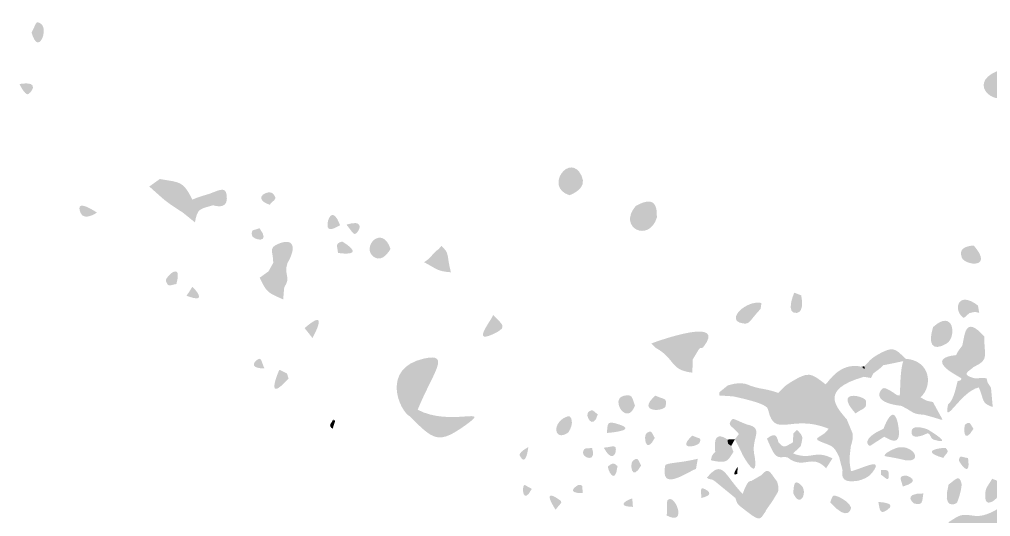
# Model space of a CAD drawing. Header units: millimetres. Extents: x 1296 to 1509, y 27 to 134.
# Drawn here: x 1451.22 to 1486.34, y 91.82 to 109.8 of the extents above; entities that cross this region are included whole.
import ezdxf

# ---------------------------------------------------------------- set-up
doc = ezdxf.new("R2010")
doc.units = ezdxf.units.MM

msp = doc.modelspace()

# ---------------------------------------------------------------- hatches: boundary and pattern name
at = {"true_color": 0x080808, "transparency": 33554687}
h = msp.add_hatch(color=18, dxfattribs=at)
edge = h.paths.add_edge_path(flags=0)
edge.add_spline(control_points=[(1451.659, 109.328), (1451.83, 109.606), (1451.781, 109.798), (1452.007, 109.632), (1452.275, 109.434), (1451.9, 108.448), (1451.659, 109.328)], knot_values=[0, 0, 0, 0, 1, 1, 1, 2, 2, 2, 2], degree=3, periodic=1)
h = msp.add_hatch(color=18, dxfattribs=at)
edge = h.paths.add_edge_path(flags=0)
edge.add_spline(control_points=[(1486.573, 107.927), (1486.637, 107.903), (1487.274, 107.664), (1487.019, 107.181), (1486.666, 106.509), (1485.404, 107.449), (1486.573, 107.927)], knot_values=[0, 0, 0, 0, 1, 1, 1, 2, 2, 2, 2], degree=3, periodic=1)
h = msp.add_hatch(color=18, dxfattribs=at)
edge = h.paths.add_edge_path(flags=0)
edge.add_spline(control_points=[(1451.22, 107.464), (1452.059, 107.6), (1451.581, 107.085), (1451.524, 107.091), (1451.486, 107.095), (1451.402, 107.104), (1451.22, 107.464)], knot_values=[0, 0, 0, 0, 1, 1, 1, 2, 2, 2, 2], degree=3, periodic=1)
h = msp.add_hatch(color=18, dxfattribs=at)
edge = h.paths.add_edge_path(flags=0)
edge.add_spline(control_points=[(1471.108, 103.442), (1470.175, 103.732), (1471.133, 105.029), (1471.551, 104.139), (1471.767, 103.68), (1471.17, 103.465), (1471.108, 103.442)], knot_values=[0, 0, 0, 0, 1, 1, 1, 2, 2, 2, 2], degree=3, periodic=1)
h = msp.add_hatch(color=18, dxfattribs=at)
edge = h.paths.add_edge_path(flags=0)
edge.add_spline(control_points=[(1456.296, 104.028), (1457.047, 103.897), (1457.133, 103.961), (1457.474, 103.284), (1457.474, 103.284), (1457.121, 102.82), (1457.121, 102.82), (1456.456, 103.245), (1456.49, 103.249), (1455.917, 103.756), (1455.917, 103.756), (1456.296, 104.028), (1456.296, 104.028)], knot_values=[0, 0, 0, 0, 1, 1, 1, 2, 2, 2, 3, 3, 3, 4, 4, 4, 4], degree=3, periodic=1)
h = msp.add_hatch(color=18, dxfattribs=at)
edge = h.paths.add_edge_path(flags=0)
edge.add_spline(control_points=[(1458.106, 103.497), (1458.524, 103.665), (1458.717, 103.769), (1458.721, 103.327), (1458.724, 102.914), (1458.27, 103.066), (1458.229, 103.08), (1458.11, 103.273), (1458.131, 103.26), (1458.106, 103.497)], knot_values=[0, 0, 0, 0, 1, 1, 1, 2, 2, 2, 3, 3, 3, 3], degree=3, periodic=1)
h = msp.add_hatch(color=18, dxfattribs=at)
edge = h.paths.add_edge_path(flags=0)
edge.add_spline(control_points=[(1460.268, 103.097), (1459.584, 103.336), (1460.245, 103.681), (1460.401, 103.486), (1460.565, 103.28), (1460.421, 103.29), (1460.268, 103.097)], knot_values=[0, 0, 0, 0, 1, 1, 1, 2, 2, 2, 2], degree=3, periodic=1)
h = msp.add_hatch(color=18, dxfattribs=at)
edge = h.paths.add_edge_path(flags=0)
edge.add_spline(control_points=[(1454.023, 102.813), (1453.983, 102.787), (1453.556, 102.51), (1453.435, 102.796), (1453.193, 103.374), (1453.984, 102.839), (1454.023, 102.813)], knot_values=[0, 0, 0, 0, 1, 1, 1, 2, 2, 2, 2], degree=3, periodic=1)
h = msp.add_hatch(color=18, dxfattribs=at)
edge = h.paths.add_edge_path(flags=0)
edge.add_spline(control_points=[(1458.106, 103.497), (1458.131, 103.26), (1458.11, 103.273), (1458.229, 103.08), (1457.743, 102.936), (1457.655, 102.976), (1457.568, 102.459), (1457.568, 102.459), (1457.121, 102.82), (1457.121, 102.82), (1457.121, 102.82), (1457.474, 103.284), (1457.474, 103.284), (1457.526, 103.296), (1457.505, 103.323), (1458.106, 103.497)], knot_values=[0, 0, 0, 0, 1, 1, 1, 2, 2, 2, 3, 3, 3, 4, 4, 4, 5, 5, 5, 5], degree=3, periodic=1)
h = msp.add_hatch(color=18, dxfattribs=at)
edge = h.paths.add_edge_path(flags=0)
edge.add_spline(control_points=[(1473.505, 103.05), (1474.348, 103.539), (1474.258, 102.792), (1474.271, 102.636), (1474.208, 102.665), (1473.891, 102.81), (1473.505, 103.05)], knot_values=[0, 0, 0, 0, 1, 1, 1, 2, 2, 2, 2], degree=3, periodic=1)
h = msp.add_hatch(color=18, dxfattribs=at)
edge = h.paths.add_edge_path(flags=0)
edge.add_spline(control_points=[(1462.816, 102.358), (1462.502, 102.177), (1462.303, 102.118), (1462.375, 102.499), (1462.382, 102.535), (1462.541, 103.08), (1462.816, 102.358)], knot_values=[0, 0, 0, 0, 1, 1, 1, 2, 2, 2, 2], degree=3, periodic=1)
h = msp.add_hatch(color=18, dxfattribs=at)
edge = h.paths.add_edge_path(flags=0)
edge.add_spline(control_points=[(1473.505, 103.05), (1473.891, 102.81), (1474.208, 102.665), (1474.271, 102.636), (1473.988, 101.704), (1472.839, 102.273), (1473.505, 103.05)], knot_values=[0, 0, 0, 0, 1, 1, 1, 2, 2, 2, 2], degree=3, periodic=1)
h = msp.add_hatch(color=18, dxfattribs=at)
edge = h.paths.add_edge_path(flags=0)
edge.add_spline(control_points=[(1463.045, 102.378), (1463.664, 102.569), (1463.51, 102.224), (1463.492, 102.19), (1463.327, 101.882), (1463.273, 102.11), (1463.045, 102.378)], knot_values=[0, 0, 0, 0, 1, 1, 1, 2, 2, 2, 2], degree=3, periodic=1)
h = msp.add_hatch(color=18, dxfattribs=at)
edge = h.paths.add_edge_path(flags=0)
edge.add_spline(control_points=[(1459.901, 102.25), (1460.351, 101.654), (1459.642, 101.828), (1459.625, 101.998), (1459.602, 102.235), (1459.692, 102.156), (1459.901, 102.25)], knot_values=[0, 0, 0, 0, 1, 1, 1, 2, 2, 2, 2], degree=3, periodic=1)
h = msp.add_hatch(color=18, dxfattribs=at)
edge = h.paths.add_edge_path(flags=0)
edge.add_spline(control_points=[(1464.639, 101.501), (1464.612, 101.455), (1464.356, 101.001), (1464.053, 101.199), (1463.537, 101.535), (1464.33, 102.422), (1464.639, 101.501)], knot_values=[0, 0, 0, 0, 1, 1, 1, 2, 2, 2, 2], degree=3, periodic=1)
h = msp.add_hatch(color=18, dxfattribs=at)
edge = h.paths.add_edge_path(flags=0)
edge.add_spline(control_points=[(1460.398, 100.995), (1460.398, 101.417), (1460.216, 101.525), (1460.569, 101.678), (1461.146, 101.928), (1461.243, 101.548), (1460.913, 100.99), (1460.913, 100.99), (1460.398, 100.995), (1460.398, 100.995)], knot_values=[0, 0, 0, 0, 1, 1, 1, 2, 2, 2, 3, 3, 3, 3], degree=3, periodic=1)
h = msp.add_hatch(color=18, dxfattribs=at)
edge = h.paths.add_edge_path(flags=0)
edge.add_spline(control_points=[(1462.741, 101.353), (1462.714, 101.616), (1462.621, 101.691), (1462.89, 101.768), (1462.891, 101.768), (1463.837, 101.216), (1462.741, 101.353)], knot_values=[0, 0, 0, 0, 1, 1, 1, 2, 2, 2, 2], degree=3, periodic=1)
h = msp.add_hatch(color=18, dxfattribs=at)
edge = h.paths.add_edge_path(flags=0)
edge.add_spline(control_points=[(1466.477, 101.61), (1466.788, 101.334), (1466.659, 101.279), (1466.823, 100.654), (1466.291, 100.7), (1466.326, 100.775), (1465.851, 101.02), (1466.172, 101.215), (1466.09, 101.291), (1466.382, 101.495), (1466.382, 101.495), (1466.477, 101.61), (1466.477, 101.61)], knot_values=[0, 0, 0, 0, 1, 1, 1, 2, 2, 2, 3, 3, 3, 4, 4, 4, 4], degree=3, periodic=1)
h = msp.add_hatch(color=18, dxfattribs=at)
edge = h.paths.add_edge_path(flags=0)
edge.add_spline(control_points=[(1485.73, 101.622), (1486.466, 100.775), (1485.426, 100.899), (1485.301, 101.178), (1485.109, 101.606), (1485.681, 101.62), (1485.73, 101.622)], knot_values=[0, 0, 0, 0, 1, 1, 1, 2, 2, 2, 2], degree=3, periodic=1)
h = msp.add_hatch(color=18, dxfattribs=at)
edge = h.paths.add_edge_path(flags=0)
edge.add_spline(control_points=[(1456.896, 100.233), (1456.649, 100.184), (1456.604, 100.106), (1456.518, 100.338), (1456.468, 100.471), (1457.14, 101.106), (1456.896, 100.233)], knot_values=[0, 0, 0, 0, 1, 1, 1, 2, 2, 2, 2], degree=3, periodic=1)
h = msp.add_hatch(color=18, dxfattribs=at)
edge = h.paths.add_edge_path(flags=0)
edge.add_spline(control_points=[(1460.398, 100.995), (1460.398, 100.995), (1460.913, 100.99), (1460.913, 100.99), (1460.765, 100.543), (1461.057, 100.494), (1460.797, 100.114), (1460.361, 100.261), (1460.316, 100.237), (1460.226, 100.687), (1460.226, 100.687), (1460.398, 100.995), (1460.398, 100.995)], knot_values=[0, 0, 0, 0, 1, 1, 1, 2, 2, 2, 3, 3, 3, 4, 4, 4, 4], degree=3, periodic=1)
h = msp.add_hatch(color=18, dxfattribs=at)
edge = h.paths.add_edge_path(flags=0)
edge.add_spline(control_points=[(1460.226, 100.687), (1460.316, 100.237), (1460.361, 100.261), (1460.797, 100.114), (1460.781, 99.977), (1460.761, 99.709), (1460.759, 99.674), (1460.194, 99.927), (1460.177, 99.906), (1459.906, 100.457), (1460.202, 100.673), (1460.202, 100.666), (1460.226, 100.687)], knot_values=[0, 0, 0, 0, 1, 1, 1, 2, 2, 2, 3, 3, 3, 4, 4, 4, 4], degree=3, periodic=1)
h = msp.add_hatch(color=18, dxfattribs=at)
edge = h.paths.add_edge_path(flags=0)
edge.add_spline(control_points=[(1457.261, 99.807), (1457.481, 100.118), (1457.453, 100.128), (1457.481, 100.118), (1457.509, 100.107), (1458.113, 99.483), (1457.261, 99.807)], knot_values=[0, 0, 0, 0, 1, 1, 1, 2, 2, 2, 2], degree=3, periodic=1)
h = msp.add_hatch(color=18, dxfattribs=at)
edge = h.paths.add_edge_path(flags=0)
edge.add_spline(control_points=[(1479.239, 99.92), (1479.239, 99.92), (1479.488, 99.821), (1479.488, 99.821), (1479.499, 99.769), (1479.62, 99.213), (1479.326, 99.185), (1478.913, 99.145), (1479.216, 99.865), (1479.239, 99.92)], knot_values=[0, 0, 0, 0, 1, 1, 1, 2, 2, 2, 3, 3, 3, 3], degree=3, periodic=1)
h = msp.add_hatch(color=18, dxfattribs=at)
edge = h.paths.add_edge_path(flags=0)
edge.add_spline(control_points=[(1485.883, 99.451), (1485.883, 99.451), (1485.926, 99.186), (1485.926, 99.186), (1485.751, 99.237), (1485.771, 99.223), (1485.571, 99.179), (1485.571, 99.179), (1485.371, 99.002), (1485.371, 99.002), (1484.973, 99.242), (1485.122, 100.043), (1485.883, 99.451)], knot_values=[0, 0, 0, 0, 1, 1, 1, 2, 2, 2, 3, 3, 3, 4, 4, 4, 4], degree=3, periodic=1)
h = msp.add_hatch(color=18, dxfattribs=at)
edge = h.paths.add_edge_path(flags=0)
edge.add_spline(control_points=[(1461.532, 98.637), (1462.465, 99.447), (1461.847, 98.339), (1461.818, 98.278), (1461.818, 98.278), (1461.532, 98.637), (1461.532, 98.637)], knot_values=[0, 0, 0, 0, 1, 1, 1, 2, 2, 2, 2], degree=3, periodic=1)
h = msp.add_hatch(color=18, dxfattribs=at)
edge = h.paths.add_edge_path(flags=0)
edge.add_spline(control_points=[(1478.052, 99.546), (1478.052, 99.546), (1478.021, 99.332), (1478.021, 99.332), (1477.584, 98.86), (1477.634, 98.763), (1477.361, 98.811), (1476.734, 98.921), (1477.498, 99.662), (1478.052, 99.546)], knot_values=[0, 0, 0, 0, 1, 1, 1, 2, 2, 2, 3, 3, 3, 3], degree=3, periodic=1)
h = msp.add_hatch(color=18, dxfattribs=at)
edge = h.paths.add_edge_path(flags=0)
edge.add_spline(control_points=[(1468.351, 99.112), (1468.654, 98.79), (1468.866, 98.689), (1468.483, 98.487), (1467.479, 97.957), (1468.279, 98.898), (1468.351, 99.112)], knot_values=[0, 0, 0, 0, 1, 1, 1, 2, 2, 2, 2], degree=3, periodic=1)
h = msp.add_hatch(color=18, dxfattribs=at)
edge = h.paths.add_edge_path(flags=0)
edge.add_spline(control_points=[(1474.065, 98.079), (1474.356, 98.192), (1476.83, 99.068), (1475.951, 97.952), (1475.568, 97.989), (1475.599, 97.872), (1475.565, 97.497), (1475.565, 97.497), (1475.555, 97.026), (1475.555, 97.026), (1474.721, 97.122), (1474.954, 97.522), (1474.232, 97.92), (1474.232, 97.92), (1474.065, 98.079), (1474.065, 98.079)], knot_values=[0, 0, 0, 0, 1, 1, 1, 2, 2, 2, 3, 3, 3, 4, 4, 4, 5, 5, 5, 5], degree=3, periodic=1)
h = msp.add_hatch(color=18, dxfattribs=at)
edge = h.paths.add_edge_path(flags=0)
edge.add_spline(control_points=[(1484.258, 98.672), (1485.003, 99.364), (1485.131, 98.302), (1484.74, 98.075), (1484.208, 97.767), (1484.076, 98.083), (1484.258, 98.672)], knot_values=[0, 0, 0, 0, 1, 1, 1, 2, 2, 2, 2], degree=3, periodic=1)
h = msp.add_hatch(color=18, dxfattribs=at)
edge = h.paths.add_edge_path(flags=0)
edge.add_spline(control_points=[(1486.115, 98.329), (1486.087, 97.668), (1486.322, 97.495), (1485.733, 97.236), (1485.598, 97.508), (1485.347, 97.94), (1485.312, 98), (1485.41, 98.336), (1485.383, 99.153), (1486.115, 98.329)], knot_values=[0, 0, 0, 0, 1, 1, 1, 2, 2, 2, 3, 3, 3, 3], degree=3, periodic=1)
h = msp.add_hatch(color=18, dxfattribs=at)
edge = h.paths.add_edge_path(flags=0)
edge.add_spline(control_points=[(1475.951, 97.952), (1475.89, 97.868), (1475.849, 97.955), (1475.798, 97.884), (1475.777, 97.855), (1475.798, 97.884), (1475.565, 97.497), (1475.599, 97.872), (1475.568, 97.989), (1475.951, 97.952)], knot_values=[0, 0, 0, 0, 1, 1, 1, 2, 2, 2, 3, 3, 3, 3], degree=3, periodic=1)
h = msp.add_hatch(color=18, dxfattribs=at)
edge = h.paths.add_edge_path(flags=0)
edge.add_spline(control_points=[(1485.312, 98), (1485.347, 97.94), (1485.598, 97.508), (1485.733, 97.236), (1485.523, 97.055), (1485.332, 96.984), (1485.605, 96.871), (1485.895, 96.752), (1485.902, 96.883), (1486.191, 96.82), (1486.191, 96.82), (1486.233, 96.665), (1486.233, 96.665), (1486.233, 96.665), (1485.913, 96.49), (1485.913, 96.49), (1485.266, 96.365), (1484.625, 95.02), (1484.799, 95.869), (1484.813, 95.936), (1484.954, 95.871), (1485.129, 96.65), (1485.116, 96.789), (1485.29, 96.682), (1485.277, 96.823), (1485.277, 96.823), (1484.935, 97.03), (1484.935, 97.03), (1485.252, 97.249), (1485.248, 97.297), (1485.09, 97.661), (1485.117, 97.679), (1485.073, 97.698), (1485.312, 98)], knot_values=[0, 0, 0, 0, 1, 1, 1, 2, 2, 2, 3, 3, 3, 4, 4, 4, 5, 5, 5, 6, 6, 6, 7, 7, 7, 8, 8, 8, 9, 9, 9, 10, 10, 10, 11, 11, 11, 11], degree=3, periodic=1)
h = msp.add_hatch(color=18, dxfattribs=at)
edge = h.paths.add_edge_path(flags=0)
edge.add_spline(control_points=[(1460.083, 97.177), (1459.476, 97.181), (1459.759, 97.446), (1459.785, 97.467), (1459.991, 97.629), (1459.948, 97.443), (1460.083, 97.177)], knot_values=[0, 0, 0, 0, 1, 1, 1, 2, 2, 2, 2], degree=3, periodic=1)
h = msp.add_hatch(color=18, dxfattribs=at)
edge = h.paths.add_edge_path(flags=0)
edge.add_spline(control_points=[(1465.621, 95.685), (1465.621, 95.685), (1465.345, 95.44), (1465.345, 95.44), (1464.955, 95.641), (1464.289, 97.181), (1465.836, 97.532), (1466.85, 97.762), (1466.179, 97.049), (1465.621, 95.685)], knot_values=[0, 0, 0, 0, 1, 1, 1, 2, 2, 2, 3, 3, 3, 3], degree=3, periodic=1)
h = msp.add_hatch(color=18, dxfattribs=at)
edge = h.paths.add_edge_path(flags=0)
edge.add_spline(control_points=[(1482.271, 97.687), (1482.462, 97.328), (1482.437, 97.322), (1482.46, 97.296), (1482.427, 97.277), (1482.461, 97.256), (1482.095, 96.999), (1482.095, 96.999), (1482.014, 96.832), (1482.014, 96.832), (1482.014, 96.832), (1481.757, 96.876), (1481.757, 96.876), (1481.757, 96.876), (1481.782, 97.152), (1481.782, 97.152), (1481.782, 97.152), (1481.777, 97.26), (1481.777, 97.26), (1482.017, 97.513), (1481.989, 97.51), (1482.271, 97.687)], knot_values=[0, 0, 0, 0, 1, 1, 1, 2, 2, 2, 3, 3, 3, 4, 4, 4, 5, 5, 5, 6, 6, 6, 7, 7, 7, 7], degree=3, periodic=1)
h = msp.add_hatch(color=18, dxfattribs=at)
edge = h.paths.add_edge_path(flags=0)
edge.add_spline(control_points=[(1482.271, 97.687), (1482.797, 97.965), (1482.846, 97.946), (1483.265, 97.528), (1483.265, 97.528), (1483.181, 97.444), (1483.181, 97.444), (1483.124, 97.431), (1482.808, 97.362), (1482.46, 97.296), (1482.437, 97.322), (1482.462, 97.328), (1482.271, 97.687)], knot_values=[0, 0, 0, 0, 1, 1, 1, 2, 2, 2, 3, 3, 3, 4, 4, 4, 4], degree=3, periodic=1)
h = msp.add_hatch(color=18, dxfattribs=at)
edge = h.paths.add_edge_path(flags=0)
edge.add_spline(control_points=[(1485.09, 97.661), (1485.248, 97.297), (1485.252, 97.249), (1484.935, 97.03), (1484.891, 97.057), (1484.079, 97.557), (1485.09, 97.661)], knot_values=[0, 0, 0, 0, 1, 1, 1, 2, 2, 2, 2], degree=3, periodic=1)
h = msp.add_hatch(color=18, dxfattribs=at)
edge = h.paths.add_edge_path(flags=0)
edge.add_spline(control_points=[(1481.677, 97.239), (1481.677, 97.239), (1481.782, 97.152), (1481.782, 97.152), (1481.782, 97.152), (1481.757, 96.876), (1481.757, 96.876), (1480.124, 96.411), (1480.766, 95.778), (1481.139, 95.334), (1481.139, 95.334), (1481.352, 94.818), (1481.352, 94.818), (1481.352, 94.818), (1480.989, 94.853), (1480.989, 94.853), (1480.736, 94.979), (1480.761, 94.996), (1480.484, 94.999), (1479.131, 95.554), (1478.536, 94.62), (1478.299, 95.667), (1478.274, 95.774), (1478.244, 95.909), (1477.03, 96.169), (1477.03, 96.169), (1477.045, 96.619), (1477.045, 96.619), (1477.287, 96.653), (1477.26, 96.653), (1477.484, 96.62), (1478.053, 96.386), (1478.069, 96.499), (1478.657, 96.294), (1478.995, 94.871), (1479.981, 96.256), (1480.372, 96.602), (1480.503, 96.722), (1480.901, 97.421), (1481.677, 97.239)], knot_values=[0, 0, 0, 0, 1, 1, 1, 2, 2, 2, 3, 3, 3, 4, 4, 4, 5, 5, 5, 6, 6, 6, 7, 7, 7, 8, 8, 8, 9, 9, 9, 10, 10, 10, 11, 11, 11, 12, 12, 12, 13, 13, 13, 13], degree=3, periodic=1)
h = msp.add_hatch(color=18, dxfattribs=at)
edge = h.paths.add_edge_path(flags=0)
edge.add_spline(control_points=[(1483.181, 97.444), (1483.181, 97.444), (1483.265, 97.528), (1483.265, 97.528), (1484.163, 97.471), (1484.268, 96.544), (1483.803, 96.135), (1483.803, 96.135), (1483.573, 95.914), (1483.573, 95.914), (1483.573, 95.914), (1483.304, 95.725), (1483.304, 95.725), (1483.304, 95.725), (1483.112, 95.824), (1483.112, 95.824), (1483.112, 95.824), (1483.054, 96.197), (1483.054, 96.197), (1483.054, 96.197), (1483.069, 96.503), (1483.069, 96.503), (1483.086, 97.166), (1483.157, 97.372), (1483.181, 97.444)], knot_values=[0, 0, 0, 0, 1, 1, 1, 2, 2, 2, 3, 3, 3, 4, 4, 4, 5, 5, 5, 6, 6, 6, 7, 7, 7, 8, 8, 8, 8], degree=3, periodic=1)
h = msp.add_hatch(color=18, dxfattribs=at)
edge = h.paths.add_edge_path(flags=0)
edge.add_spline(control_points=[(1460.62, 97.13), (1460.62, 97.13), (1460.895, 96.997), (1460.895, 96.997), (1460.895, 96.997), (1460.951, 96.815), (1460.951, 96.815), (1460.056, 95.825), (1460.6, 97.1), (1460.62, 97.13)], knot_values=[0, 0, 0, 0, 1, 1, 1, 2, 2, 2, 3, 3, 3, 3], degree=3, periodic=1)
h = msp.add_hatch(color=18, dxfattribs=at)
edge = h.paths.add_edge_path(flags=0)
edge.add_spline(control_points=[(1479.139, 96.698), (1479.754, 97.066), (1479.823, 97.034), (1480.372, 96.602), (1479.981, 96.256), (1478.995, 94.871), (1478.657, 96.294), (1478.899, 96.538), (1478.871, 96.526), (1479.139, 96.698)], knot_values=[0, 0, 0, 0, 1, 1, 1, 2, 2, 2, 3, 3, 3, 3], degree=3, periodic=1)
msp.add_hatch(color=18, dxfattribs=at).paths.add_polyline_path([(1481.777, 97.26), (1481.782, 97.152), (1481.677, 97.239)], flags=0)
h = msp.add_hatch(color=18, dxfattribs=at)
edge = h.paths.add_edge_path(flags=0)
edge.add_spline(control_points=[(1493.546, 95.859), (1493.497, 95.761), (1493.332, 95.764), (1493.283, 95.667), (1493.135, 95.369), (1493.643, 94.684), (1492.83, 92.985), (1491.434, 92.619), (1491.567, 92.363), (1490.277, 91.723), (1490.243, 91.69), (1490.042, 91.489), (1489.895, 91.266), (1488.737, 90.268), (1488.877, 90.133), (1487.654, 89.248), (1487.654, 89.248), (1486.883, 89.064), (1486.883, 89.064), (1486.881, 89.063), (1486.883, 89.064), (1485.895, 88.364), (1485.895, 88.364), (1485.82, 88.144), (1485.82, 88.144), (1485.82, 88.144), (1485.857, 87.719), (1485.857, 87.719), (1485.782, 87.691), (1485.82, 87.655), (1484.934, 87.327), (1484.934, 87.327), (1484.767, 87.39), (1484.767, 87.39), (1484.444, 87.936), (1485.131, 87.78), (1485.296, 88.163), (1485.321, 88.221), (1485.526, 88.584), (1485.546, 88.62), (1485.546, 88.62), (1485.428, 88.768), (1485.428, 88.768), (1484.658, 88.528), (1484.554, 88.47), (1484.483, 88.432), (1484.441, 88.408), (1484.313, 88.338), (1483.919, 88.203), (1483.919, 88.203), (1483.461, 88.074), (1483.461, 88.074), (1482.978, 88.017), (1483.024, 87.968), (1482.608, 87.703), (1481.723, 87.142), (1481.559, 88.034), (1480.634, 87.558), (1479.509, 87.19), (1479.453, 87.485), (1478.332, 87.05), (1478.149, 87.043), (1477.149, 87.005), (1476.133, 86.401), (1476.117, 86.37), (1476.132, 86.39), (1475.878, 86.167), (1475.878, 86.167), (1475.548, 86.176), (1475.548, 86.176), (1475.548, 86.176), (1475.38, 86.331), (1475.38, 86.331), (1475.448, 86.937), (1475.563, 86.867), (1475.867, 87.383), (1475.867, 87.383), (1476.057, 87.476), (1476.057, 87.476), (1476.057, 87.476), (1476.134, 87.719), (1476.134, 87.719), (1476.288, 87.981), (1476.244, 88.016), (1476.541, 88.105), (1477.105, 88.274), (1476.749, 88.87), (1477.315, 88.8), (1477.315, 88.8), (1477.53, 88.178), (1477.53, 88.178), (1477.166, 87.802), (1476.811, 87.72), (1477.204, 87.547), (1477.363, 87.478), (1477.353, 87.551), (1477.851, 87.833), (1478.392, 88.112), (1478.422, 88.031), (1478.831, 88.513), (1479.198, 88.946), (1479.453, 88.216), (1481.103, 89.079), (1481.455, 89.263), (1481.167, 89.94), (1482.787, 89.837), (1483.539, 89.693), (1483.516, 89.853), (1484.1, 90.343), (1484.1, 90.343), (1484.51, 90.776), (1484.51, 90.776), (1484.884, 91.098), (1484.823, 91.13), (1484.821, 91.62), (1485.248, 91.89), (1485.242, 91.924), (1485.75, 91.85), (1486.352, 91.762), (1487.057, 92.479), (1487.365, 92.56), (1487.541, 92.474), (1487.512, 92.311), (1488.052, 92.501), (1488.597, 92.694), (1488.002, 92.757), (1487.585, 93.17), (1487.733, 93.739), (1487.655, 93.778), (1487.873, 93.868), (1488.504, 94.127), (1488.734, 94.178), (1488.836, 93.476), (1488.978, 92.498), (1489.017, 93.925), (1490.191, 94.666), (1490.254, 94.633), (1490.519, 94.494), (1491.013, 94.33), (1491.013, 94.33), (1491.174, 94.676), (1491.174, 94.676), (1491.174, 94.676), (1491.307, 94.733), (1491.307, 94.733), (1491.611, 95.009), (1491.615, 94.98), (1491.788, 95.383), (1492.519, 95.152), (1492.486, 95.434), (1492.847, 96.109), (1493.149, 96.673), (1493.52, 95.913), (1493.546, 95.859)], knot_values=[0, 0, 0, 0, 1, 1, 1, 2, 2, 2, 3, 3, 3, 4, 4, 4, 5, 5, 5, 6, 6, 6, 7, 7, 7, 8, 8, 8, 9, 9, 9, 10, 10, 10, 11, 11, 11, 12, 12, 12, 13, 13, 13, 14, 14, 14, 15, 15, 15, 16, 16, 16, 17, 17, 17, 18, 18, 18, 19, 19, 19, 20, 20, 20, 21, 21, 21, 22, 22, 22, 23, 23, 23, 24, 24, 24, 25, 25, 25, 26, 26, 26, 27, 27, 27, 28, 28, 28, 29, 29, 29, 30, 30, 30, 31, 31, 31, 32, 32, 32, 33, 33, 33, 34, 34, 34, 35, 35, 35, 36, 36, 36, 37, 37, 37, 38, 38, 38, 39, 39, 39, 40, 40, 40, 41, 41, 41, 42, 42, 42, 43, 43, 43, 44, 44, 44, 45, 45, 45, 46, 46, 46, 47, 47, 47, 48, 48, 48, 49, 49, 49, 50, 50, 50, 51, 51, 51, 51], degree=3, periodic=1)
h = msp.add_hatch(color=18, dxfattribs=at)
edge = h.paths.add_edge_path(flags=0)
edge.add_spline(control_points=[(1477.045, 96.619), (1477.045, 96.619), (1477.03, 96.169), (1477.03, 96.169), (1477.03, 96.169), (1476.521, 96.201), (1476.521, 96.201), (1476.565, 96.248), (1476.489, 96.267), (1476.543, 96.325), (1476.564, 96.347), (1476.543, 96.325), (1476.833, 96.564), (1476.833, 96.564), (1477.045, 96.619), (1477.045, 96.619)], knot_values=[0, 0, 0, 0, 1, 1, 1, 2, 2, 2, 3, 3, 3, 4, 4, 4, 5, 5, 5, 5], degree=3, periodic=1)
h = msp.add_hatch(color=18, dxfattribs=at)
edge = h.paths.add_edge_path(flags=0)
edge.add_spline(control_points=[(1486.233, 96.665), (1486.233, 96.665), (1486.353, 96.479), (1486.353, 96.479), (1486.353, 96.479), (1486.416, 95.782), (1486.416, 95.782), (1485.978, 95.93), (1486.113, 96.059), (1485.913, 96.49), (1485.913, 96.49), (1486.233, 96.665), (1486.233, 96.665)], knot_values=[0, 0, 0, 0, 1, 1, 1, 2, 2, 2, 3, 3, 3, 4, 4, 4, 4], degree=3, periodic=1)
h = msp.add_hatch(color=18, dxfattribs=at)
edge = h.paths.add_edge_path(flags=0)
edge.add_spline(control_points=[(1473.476, 95.831), (1473.194, 95.068), (1472.563, 96.078), (1473.074, 96.188), (1473.395, 96.257), (1473.365, 96.149), (1473.476, 95.831)], knot_values=[0, 0, 0, 0, 1, 1, 1, 2, 2, 2, 2], degree=3, periodic=1)
h = msp.add_hatch(color=18, dxfattribs=at)
edge = h.paths.add_edge_path(flags=0)
edge.add_spline(control_points=[(1481.455, 95.55), (1480.638, 96.461), (1481.799, 96.182), (1481.827, 96.011), (1481.878, 95.7), (1481.744, 95.767), (1481.455, 95.55)], knot_values=[0, 0, 0, 0, 1, 1, 1, 2, 2, 2, 2], degree=3, periodic=1)
h = msp.add_hatch(color=18, dxfattribs=at)
edge = h.paths.add_edge_path(flags=0)
edge.add_spline(control_points=[(1483.054, 96.197), (1483.054, 96.197), (1483.112, 95.824), (1483.112, 95.824), (1481.928, 95.962), (1482.392, 96.458), (1482.464, 96.465), (1482.507, 96.469), (1482.586, 96.477), (1482.951, 96.215), (1482.951, 96.215), (1483.054, 96.197), (1483.054, 96.197)], knot_values=[0, 0, 0, 0, 1, 1, 1, 2, 2, 2, 3, 3, 3, 4, 4, 4, 4], degree=3, periodic=1)
h = msp.add_hatch(color=18, dxfattribs=at)
edge = h.paths.add_edge_path(flags=0)
edge.add_spline(control_points=[(1474.219, 96.197), (1474.503, 96.047), (1474.661, 96.144), (1474.585, 95.816), (1474.536, 95.602), (1473.498, 95.577), (1474.219, 96.197)], knot_values=[0, 0, 0, 0, 1, 1, 1, 2, 2, 2, 2], degree=3, periodic=1)
h = msp.add_hatch(color=18, dxfattribs=at)
edge = h.paths.add_edge_path(flags=0)
edge.add_spline(control_points=[(1482.466, 94.998), (1482.481, 95.04), (1482.823, 95.99), (1482.987, 95.176), (1483.177, 94.226), (1482.62, 94.656), (1482.491, 94.709), (1482.491, 94.709), (1482.466, 94.998), (1482.466, 94.998)], knot_values=[0, 0, 0, 0, 1, 1, 1, 2, 2, 2, 3, 3, 3, 3], degree=3, periodic=1)
h = msp.add_hatch(color=18, dxfattribs=at)
edge = h.paths.add_edge_path(flags=0)
edge.add_spline(control_points=[(1483.573, 95.914), (1483.573, 95.914), (1483.939, 95.501), (1483.939, 95.501), (1483.596, 95.534), (1483.622, 95.526), (1483.304, 95.725), (1483.304, 95.725), (1483.573, 95.914), (1483.573, 95.914)], knot_values=[0, 0, 0, 0, 1, 1, 1, 2, 2, 2, 3, 3, 3, 3], degree=3, periodic=1)
h = msp.add_hatch(color=18, dxfattribs=at)
edge = h.paths.add_edge_path(flags=0)
edge.add_spline(control_points=[(1483.803, 96.135), (1484.028, 96.001), (1484.006, 96.014), (1484.253, 95.964), (1484.253, 95.964), (1484.598, 95.333), (1484.598, 95.333), (1484.561, 95.292), (1484.551, 95.345), (1483.939, 95.501), (1483.939, 95.501), (1483.573, 95.914), (1483.573, 95.914), (1483.573, 95.914), (1483.803, 96.135), (1483.803, 96.135)], knot_values=[0, 0, 0, 0, 1, 1, 1, 2, 2, 2, 3, 3, 3, 4, 4, 4, 5, 5, 5, 5], degree=3, periodic=1)
h = msp.add_hatch(color=18, dxfattribs=at)
edge = h.paths.add_edge_path(flags=0)
edge.add_spline(control_points=[(1465.621, 95.685), (1466.813, 95.058), (1468.343, 95.842), (1467.357, 95.132), (1466.372, 94.423), (1466.198, 94.579), (1465.345, 95.44), (1465.345, 95.44), (1465.621, 95.685), (1465.621, 95.685)], knot_values=[0, 0, 0, 0, 1, 1, 1, 2, 2, 2, 3, 3, 3, 3], degree=3, periodic=1)
h = msp.add_hatch(color=18, dxfattribs=at)
edge = h.paths.add_edge_path(flags=0)
edge.add_spline(control_points=[(1472.135, 95.52), (1471.964, 94.899), (1471.639, 95.5), (1471.802, 95.61), (1471.97, 95.723), (1471.955, 95.637), (1472.135, 95.52)], knot_values=[0, 0, 0, 0, 1, 1, 1, 2, 2, 2, 2], degree=3, periodic=1)
h = msp.add_hatch(color=18, dxfattribs=at)
edge = h.paths.add_edge_path(flags=0)
edge.add_spline(control_points=[(1462.569, 95.34), (1462.561, 95.262), (1462.64, 95.329), (1462.635, 95.285), (1462.633, 95.261), (1462.635, 95.285), (1462.546, 94.992), (1462.379, 95.132), (1462.474, 95.146), (1462.569, 95.34)], knot_values=[0, 0, 0, 0, 1, 1, 1, 2, 2, 2, 3, 3, 3, 3], degree=3, periodic=1)
h = msp.add_hatch(color=18, dxfattribs=at)
edge = h.paths.add_edge_path(flags=0)
edge.add_spline(control_points=[(1471.067, 94.861), (1470.531, 94.49), (1470.45, 95.276), (1471.069, 95.453), (1471.157, 95.479), (1471.309, 95.217), (1471.067, 94.861)], knot_values=[0, 0, 0, 0, 1, 1, 1, 2, 2, 2, 2], degree=3, periodic=1)
h = msp.add_hatch(color=18, dxfattribs=at)
edge = h.paths.add_edge_path(flags=0)
edge.add_spline(control_points=[(1472.464, 94.846), (1472.491, 95.149), (1472.46, 95.276), (1472.765, 95.194), (1473.728, 94.938), (1472.5, 94.849), (1472.464, 94.846)], knot_values=[0, 0, 0, 0, 1, 1, 1, 2, 2, 2, 2], degree=3, periodic=1)
h = msp.add_hatch(color=18, dxfattribs=at)
edge = h.paths.add_edge_path(flags=0)
edge.add_spline(control_points=[(1477.523, 95.154), (1477.523, 95.154), (1477.239, 94.808), (1477.239, 94.808), (1476.941, 95.139), (1476.844, 95.114), (1476.944, 95.277), (1477.032, 95.421), (1477.053, 95.331), (1477.523, 95.154)], knot_values=[0, 0, 0, 0, 1, 1, 1, 2, 2, 2, 3, 3, 3, 3], degree=3, periodic=1)
h = msp.add_hatch(color=18, dxfattribs=at)
edge = h.paths.add_edge_path(flags=0)
edge.add_spline(control_points=[(1485.721, 94.999), (1485.334, 94.345), (1485.358, 95.109), (1485.426, 95.156), (1485.611, 95.285), (1485.584, 95.181), (1485.721, 94.999)], knot_values=[0, 0, 0, 0, 1, 1, 1, 2, 2, 2, 2], degree=3, periodic=1)
h = msp.add_hatch(color=18, dxfattribs=at)
edge = h.paths.add_edge_path(flags=0)
edge.add_spline(control_points=[(1474.195, 94.665), (1473.869, 94.024), (1473.77, 94.75), (1473.9, 94.839), (1474.092, 94.972), (1474.073, 94.858), (1474.195, 94.665)], knot_values=[0, 0, 0, 0, 1, 1, 1, 2, 2, 2, 2], degree=3, periodic=1)
h = msp.add_hatch(color=18, dxfattribs=at)
edge = h.paths.add_edge_path(flags=0)
edge.add_spline(control_points=[(1476.832, 94.607), (1476.831, 94.436), (1476.837, 94.465), (1476.958, 94.377), (1476.958, 94.377), (1477.039, 94.165), (1477.039, 94.165), (1476.739, 94.369), (1476.73, 94.261), (1476.381, 94.159), (1476.322, 94.66), (1476.429, 94.877), (1476.832, 94.607)], knot_values=[0, 0, 0, 0, 1, 1, 1, 2, 2, 2, 3, 3, 3, 4, 4, 4, 4], degree=3, periodic=1)
h = msp.add_hatch(color=18, dxfattribs=at)
edge = h.paths.add_edge_path(flags=0)
edge.add_spline(control_points=[(1477.523, 95.154), (1478.207, 95.007), (1477.634, 94.661), (1477.808, 93.992), (1477.948, 93), (1477.4, 94.008), (1477.386, 94.027), (1477.386, 94.027), (1477.095, 94.622), (1477.095, 94.622), (1477.095, 94.622), (1477.239, 94.808), (1477.239, 94.808), (1477.239, 94.808), (1477.523, 95.154), (1477.523, 95.154)], knot_values=[0, 0, 0, 0, 1, 1, 1, 2, 2, 2, 3, 3, 3, 4, 4, 4, 5, 5, 5, 5], degree=3, periodic=1)
h = msp.add_hatch(color=18, dxfattribs=at)
edge = h.paths.add_edge_path(flags=0)
edge.add_spline(control_points=[(1478.25, 94.642), (1478.506, 94.829), (1478.596, 94.825), (1478.669, 94.501), (1478.522, 94.29), (1478.537, 94.304), (1478.522, 94.29), (1478.444, 94.218), (1478.472, 94.439), (1478.377, 94.353), (1478.377, 94.353), (1478.25, 94.642), (1478.25, 94.642)], knot_values=[0, 0, 0, 0, 1, 1, 1, 2, 2, 2, 3, 3, 3, 4, 4, 4, 4], degree=3, periodic=1)
h = msp.add_hatch(color=18, dxfattribs=at)
edge = h.paths.add_edge_path(flags=0)
edge.add_spline(control_points=[(1479.202, 94.82), (1479.202, 94.82), (1479.332, 94.958), (1479.332, 94.958), (1479.58, 94.721), (1479.55, 94.705), (1479.473, 94.366), (1479.473, 94.366), (1479.195, 94.506), (1479.195, 94.506), (1479.195, 94.506), (1479.202, 94.82), (1479.202, 94.82)], knot_values=[0, 0, 0, 0, 1, 1, 1, 2, 2, 2, 3, 3, 3, 4, 4, 4, 4], degree=3, periodic=1)
h = msp.add_hatch(color=18, dxfattribs=at)
edge = h.paths.add_edge_path(flags=0)
edge.add_spline(control_points=[(1480.484, 94.999), (1480.761, 94.996), (1480.736, 94.979), (1480.989, 94.853), (1480.979, 94.525), (1480.974, 94.503), (1481.282, 94.356), (1481.234, 93.895), (1481.21, 93.917), (1481.29, 93.463), (1481.29, 93.463), (1480.985, 93.499), (1480.985, 93.499), (1480.985, 93.499), (1480.86, 93.98), (1480.86, 93.98), (1480.652, 94.416), (1480.613, 94.355), (1480.188, 94.534), (1479.84, 94.681), (1480.277, 94.673), (1480.484, 94.999)], knot_values=[0, 0, 0, 0, 1, 1, 1, 2, 2, 2, 3, 3, 3, 4, 4, 4, 5, 5, 5, 6, 6, 6, 7, 7, 7, 7], degree=3, periodic=1)
h = msp.add_hatch(color=18, dxfattribs=at)
edge = h.paths.add_edge_path(flags=0)
edge.add_spline(control_points=[(1480.989, 94.853), (1480.989, 94.853), (1481.352, 94.818), (1481.352, 94.818), (1481.352, 94.576), (1481.349, 94.591), (1481.282, 94.356), (1480.974, 94.503), (1480.979, 94.525), (1480.989, 94.853)], knot_values=[0, 0, 0, 0, 1, 1, 1, 2, 2, 2, 3, 3, 3, 3], degree=3, periodic=1)
h = msp.add_hatch(color=18, dxfattribs=at)
edge = h.paths.add_edge_path(flags=0)
edge.add_spline(control_points=[(1482.466, 94.998), (1482.466, 94.998), (1482.491, 94.709), (1482.491, 94.709), (1482.016, 94.406), (1482.025, 94.396), (1481.978, 94.382), (1481.918, 94.363), (1481.63, 94.637), (1482.466, 94.998)], knot_values=[0, 0, 0, 0, 1, 1, 1, 2, 2, 2, 3, 3, 3, 3], degree=3, periodic=1)
h = msp.add_hatch(color=18, dxfattribs=at)
edge = h.paths.add_edge_path(flags=0)
edge.add_spline(control_points=[(1484.057, 94.976), (1484.057, 94.976), (1484.071, 94.837), (1484.071, 94.837), (1483.37, 94.505), (1483.477, 94.923), (1483.497, 94.966), (1483.584, 95.151), (1484.015, 94.991), (1484.057, 94.976)], knot_values=[0, 0, 0, 0, 1, 1, 1, 2, 2, 2, 3, 3, 3, 3], degree=3, periodic=1)
h = msp.add_hatch(color=18, dxfattribs=at)
edge = h.paths.add_edge_path(flags=0)
edge.add_spline(control_points=[(1484.057, 94.976), (1484.086, 94.959), (1485.086, 94.362), (1484.268, 94.608), (1484.172, 94.637), (1484.167, 94.808), (1484.071, 94.837), (1484.071, 94.837), (1484.057, 94.976), (1484.057, 94.976)], knot_values=[0, 0, 0, 0, 1, 1, 1, 2, 2, 2, 3, 3, 3, 3], degree=3, periodic=1)
h = msp.add_hatch(color=18, dxfattribs=at)
edge = h.paths.add_edge_path(flags=0)
edge.add_spline(control_points=[(1472.349, 94.314), (1472.661, 94.331), (1472.828, 94.475), (1472.779, 94.159), (1472.773, 94.122), (1472.654, 93.758), (1472.349, 94.314)], knot_values=[0, 0, 0, 0, 1, 1, 1, 2, 2, 2, 2], degree=3, periodic=1)
h = msp.add_hatch(color=18, dxfattribs=at)
edge = h.paths.add_edge_path(flags=0)
edge.add_spline(control_points=[(1475.549, 94.751), (1475.775, 94.636), (1475.893, 94.697), (1475.82, 94.501), (1475.766, 94.358), (1474.95, 94.183), (1475.549, 94.751)], knot_values=[0, 0, 0, 0, 1, 1, 1, 2, 2, 2, 2], degree=3, periodic=1)
h = msp.add_hatch(color=18, dxfattribs=at)
edge = h.paths.add_edge_path(flags=0)
edge.add_spline(control_points=[(1476.832, 94.607), (1476.832, 94.607), (1477.095, 94.622), (1477.095, 94.622), (1477.095, 94.622), (1476.958, 94.377), (1476.958, 94.377), (1476.837, 94.465), (1476.831, 94.436), (1476.832, 94.607)], knot_values=[0, 0, 0, 0, 1, 1, 1, 2, 2, 2, 3, 3, 3, 3], degree=3, periodic=1)
h = msp.add_hatch(color=18, dxfattribs=at)
edge = h.paths.add_edge_path(flags=0)
edge.add_spline(control_points=[(1478.669, 94.501), (1478.887, 94.265), (1478.906, 94.359), (1479.195, 94.506), (1479.195, 94.506), (1479.473, 94.366), (1479.473, 94.366), (1479.473, 94.366), (1479.194, 94.105), (1479.194, 94.105), (1479.194, 94.105), (1478.992, 93.963), (1478.992, 93.963), (1478.76, 94.024), (1478.613, 93.799), (1478.377, 94.353), (1478.472, 94.439), (1478.444, 94.218), (1478.522, 94.29), (1478.537, 94.304), (1478.522, 94.29), (1478.669, 94.501)], knot_values=[0, 0, 0, 0, 1, 1, 1, 2, 2, 2, 3, 3, 3, 4, 4, 4, 5, 5, 5, 6, 6, 6, 7, 7, 7, 7], degree=3, periodic=1)
h = msp.add_hatch(color=18, dxfattribs=at)
edge = h.paths.add_edge_path(flags=0)
edge.add_spline(control_points=[(1483.286, 93.853), (1482.565, 94.025), (1482.501, 93.974), (1482.51, 94.038), (1482.515, 94.071), (1482.522, 94.119), (1482.86, 94.275), (1483.442, 94.543), (1483.975, 93.792), (1483.286, 93.853)], knot_values=[0, 0, 0, 0, 1, 1, 1, 2, 2, 2, 3, 3, 3, 3], degree=3, periodic=1)
h = msp.add_hatch(color=18, dxfattribs=at)
edge = h.paths.add_edge_path(flags=0)
edge.add_spline(control_points=[(1469.621, 94.334), (1469.617, 94.298), (1469.541, 93.586), (1469.32, 94.011), (1469.304, 94.042), (1469.257, 94.133), (1469.621, 94.334)], knot_values=[0, 0, 0, 0, 1, 1, 1, 2, 2, 2, 2], degree=3, periodic=1)
h = msp.add_hatch(color=18, dxfattribs=at)
edge = h.paths.add_edge_path(flags=0)
edge.add_spline(control_points=[(1471.926, 94.307), (1472.126, 93.743), (1471.537, 93.945), (1471.603, 94.166), (1471.653, 94.333), (1471.704, 94.268), (1471.926, 94.307)], knot_values=[0, 0, 0, 0, 1, 1, 1, 2, 2, 2, 2], degree=3, periodic=1)
h = msp.add_hatch(color=18, dxfattribs=at)
edge = h.paths.add_edge_path(flags=0)
edge.add_spline(control_points=[(1476.381, 94.159), (1476.73, 94.261), (1476.739, 94.369), (1477.039, 94.165), (1476.829, 93.828), (1476.818, 93.726), (1476.224, 93.858), (1476.268, 94.057), (1476.256, 94.033), (1476.381, 94.159)], knot_values=[0, 0, 0, 0, 1, 1, 1, 2, 2, 2, 3, 3, 3, 3], degree=3, periodic=1)
h = msp.add_hatch(color=18, dxfattribs=at)
edge = h.paths.add_edge_path(flags=0)
edge.add_spline(control_points=[(1479.194, 94.105), (1479.881, 93.843), (1479.947, 94.257), (1480.619, 93.928), (1480.618, 93.921), (1480.62, 93.927), (1480.391, 93.569), (1479.858, 94.129), (1479.6, 93.486), (1478.992, 93.963), (1478.992, 93.963), (1479.194, 94.105), (1479.194, 94.105)], knot_values=[0, 0, 0, 0, 1, 1, 1, 2, 2, 2, 3, 3, 3, 4, 4, 4, 4], degree=3, periodic=1)
h = msp.add_hatch(color=18, dxfattribs=at)
edge = h.paths.add_edge_path(flags=0)
edge.add_spline(control_points=[(1484.628, 93.942), (1483.657, 94.227), (1484.694, 94.328), (1484.718, 94.301), (1484.859, 94.137), (1484.747, 94.143), (1484.628, 93.942)], knot_values=[0, 0, 0, 0, 1, 1, 1, 2, 2, 2, 2], degree=3, periodic=1)
h = msp.add_hatch(color=18, dxfattribs=at)
edge = h.paths.add_edge_path(flags=0)
edge.add_spline(control_points=[(1472.849, 93.653), (1472.759, 92.873), (1472.457, 93.587), (1472.509, 93.638), (1472.729, 93.855), (1472.806, 93.651), (1472.849, 93.653)], knot_values=[0, 0, 0, 0, 1, 1, 1, 2, 2, 2, 2], degree=3, periodic=1)
h = msp.add_hatch(color=18, dxfattribs=at)
edge = h.paths.add_edge_path(flags=0)
edge.add_spline(control_points=[(1473.702, 93.67), (1473.353, 93.048), (1473.283, 93.75), (1473.404, 93.842), (1473.589, 93.984), (1473.586, 93.886), (1473.702, 93.67)], knot_values=[0, 0, 0, 0, 1, 1, 1, 2, 2, 2, 2], degree=3, periodic=1)
h = msp.add_hatch(color=18, dxfattribs=at)
edge = h.paths.add_edge_path(flags=0)
edge.add_spline(control_points=[(1475.751, 93.913), (1475.751, 93.913), (1475.685, 93.549), (1475.685, 93.549), (1475.266, 93.368), (1474.394, 92.727), (1474.57, 93.663), (1474.592, 93.778), (1475.068, 93.743), (1475.751, 93.913)], knot_values=[0, 0, 0, 0, 1, 1, 1, 2, 2, 2, 3, 3, 3, 3], degree=3, periodic=1)
h = msp.add_hatch(color=18, dxfattribs=at)
edge = h.paths.add_edge_path(flags=0)
edge.add_spline(control_points=[(1476.079, 93.224), (1476.655, 93.938), (1476.723, 93.299), (1477.374, 92.641), (1477.374, 92.641), (1477.11, 92.494), (1477.11, 92.494), (1476.4, 93.073), (1476.407, 93.072), (1476.343, 93.119), (1476.22, 93.208), (1476.205, 93.133), (1476.079, 93.224)], knot_values=[0, 0, 0, 0, 1, 1, 1, 2, 2, 2, 3, 3, 3, 4, 4, 4, 4], degree=3, periodic=1)
h = msp.add_hatch(color=18, dxfattribs=at)
edge = h.paths.add_edge_path(flags=0)
edge.add_spline(control_points=[(1480.985, 93.499), (1480.985, 93.499), (1481.29, 93.463), (1481.29, 93.463), (1481.639, 93.529), (1482.534, 94.029), (1482.05, 93.402), (1481.87, 93.169), (1481.532, 93.116), (1481.481, 93.108), (1480.844, 93.008), (1480.989, 93.439), (1480.985, 93.499)], knot_values=[0, 0, 0, 0, 1, 1, 1, 2, 2, 2, 3, 3, 3, 4, 4, 4, 4], degree=3, periodic=1)
h = msp.add_hatch(color=18, dxfattribs=at)
edge = h.paths.add_edge_path(flags=0)
edge.add_spline(control_points=[(1485.523, 93.938), (1485.643, 93.122), (1485.192, 93.805), (1485.195, 93.851), (1485.213, 94.076), (1485.29, 93.966), (1485.523, 93.938)], knot_values=[0, 0, 0, 0, 1, 1, 1, 2, 2, 2, 2], degree=3, periodic=1)
h = msp.add_hatch(color=18, dxfattribs=at)
edge = h.paths.add_edge_path(flags=0)
edge.add_spline(control_points=[(1477.193, 93.621), (1477.175, 93.366), (1477.193, 93.375), (1477.175, 93.366), (1476.932, 93.247), (1477.182, 93.605), (1477.193, 93.621)], knot_values=[0, 0, 0, 0, 1, 1, 1, 2, 2, 2, 2], degree=3, periodic=1)
h = msp.add_hatch(color=18, dxfattribs=at)
edge = h.paths.add_edge_path(flags=0)
edge.add_spline(control_points=[(1478.056, 93.323), (1478.317, 93.642), (1478.366, 93.406), (1478.618, 93.089), (1478.432, 93.003), (1478.458, 93.013), (1478.324, 92.849), (1478.324, 92.849), (1478.056, 93.323), (1478.056, 93.323)], knot_values=[0, 0, 0, 0, 1, 1, 1, 2, 2, 2, 3, 3, 3, 3], degree=3, periodic=1)
h = msp.add_hatch(color=18, dxfattribs=at)
edge = h.paths.add_edge_path(flags=0)
edge.add_spline(control_points=[(1482.38, 93.502), (1482.594, 93.505), (1482.661, 93.538), (1482.657, 93.299), (1482.653, 93.069), (1482.564, 93.209), (1482.374, 93.335), (1482.374, 93.335), (1482.38, 93.502), (1482.38, 93.502)], knot_values=[0, 0, 0, 0, 1, 1, 1, 2, 2, 2, 3, 3, 3, 3], degree=3, periodic=1)
h = msp.add_hatch(color=18, dxfattribs=at)
edge = h.paths.add_edge_path(flags=0)
edge.add_spline(control_points=[(1477.684, 93.109), (1478.124, 92.388), (1477.612, 92.362), (1477.353, 92.137), (1477.168, 92.292), (1477.181, 92.277), (1477.11, 92.494), (1477.11, 92.494), (1477.374, 92.641), (1477.374, 92.641), (1477.562, 93.184), (1477.65, 93.092), (1477.684, 93.109)], knot_values=[0, 0, 0, 0, 1, 1, 1, 2, 2, 2, 3, 3, 3, 4, 4, 4, 4], degree=3, periodic=1)
h = msp.add_hatch(color=18, dxfattribs=at)
edge = h.paths.add_edge_path(flags=0)
edge.add_spline(control_points=[(1478.056, 93.323), (1478.056, 93.323), (1478.324, 92.849), (1478.324, 92.849), (1478.229, 92.556), (1478.203, 92.518), (1478.464, 92.404), (1478.229, 92.065), (1478.225, 92.073), (1478.198, 92.001), (1477.959, 92.264), (1477.881, 92.181), (1477.72, 91.86), (1477.72, 91.86), (1477.353, 92.137), (1477.353, 92.137), (1477.612, 92.362), (1478.124, 92.388), (1477.684, 93.109), (1477.684, 93.109), (1478.056, 93.323), (1478.056, 93.323)], knot_values=[0, 0, 0, 0, 1, 1, 1, 2, 2, 2, 3, 3, 3, 4, 4, 4, 5, 5, 5, 6, 6, 6, 7, 7, 7, 7], degree=3, periodic=1)
h = msp.add_hatch(color=18, dxfattribs=at)
edge = h.paths.add_edge_path(flags=0)
edge.add_spline(control_points=[(1478.618, 93.089), (1478.733, 92.713), (1478.643, 92.736), (1478.464, 92.404), (1478.203, 92.518), (1478.229, 92.556), (1478.324, 92.849), (1478.458, 93.013), (1478.432, 93.003), (1478.618, 93.089)], knot_values=[0, 0, 0, 0, 1, 1, 1, 2, 2, 2, 3, 3, 3, 3], degree=3, periodic=1)
h = msp.add_hatch(color=18, dxfattribs=at)
edge = h.paths.add_edge_path(flags=0)
edge.add_spline(control_points=[(1479.201, 92.675), (1479.23, 92.988), (1479.232, 93.178), (1479.473, 92.973), (1479.754, 92.734), (1479.456, 92.081), (1479.201, 92.675)], knot_values=[0, 0, 0, 0, 1, 1, 1, 2, 2, 2, 2], degree=3, periodic=1)
h = msp.add_hatch(color=18, dxfattribs=at)
edge = h.paths.add_edge_path(flags=0)
edge.add_spline(control_points=[(1483.168, 92.907), (1483.082, 93.191), (1483, 93.297), (1483.281, 93.303), (1483.314, 93.303), (1483.884, 93.12), (1483.168, 92.907)], knot_values=[0, 0, 0, 0, 1, 1, 1, 2, 2, 2, 2], degree=3, periodic=1)
h = msp.add_hatch(color=18, dxfattribs=at)
edge = h.paths.add_edge_path(flags=0)
edge.add_spline(control_points=[(1484.82, 92.981), (1485.088, 93.173), (1485.207, 93.362), (1485.286, 93.015), (1485.313, 92.899), (1485.179, 92.42), (1485.121, 92.324), (1485.091, 92.275), (1484.566, 92.036), (1484.82, 92.981)], knot_values=[0, 0, 0, 0, 1, 1, 1, 2, 2, 2, 3, 3, 3, 3], degree=3, periodic=1)
h = msp.add_hatch(color=18, dxfattribs=at)
edge = h.paths.add_edge_path(flags=0)
edge.add_spline(control_points=[(1486.395, 93.187), (1487.262, 92.971), (1486.168, 91.925), (1486.148, 92.496), (1486.134, 92.889), (1486.206, 92.856), (1486.395, 93.187)], knot_values=[0, 0, 0, 0, 1, 1, 1, 2, 2, 2, 2], degree=3, periodic=1)
h = msp.add_hatch(color=18, dxfattribs=at)
edge = h.paths.add_edge_path(flags=0)
edge.add_spline(control_points=[(1469.748, 92.824), (1469.426, 92.208), (1469.375, 92.905), (1469.477, 92.966), (1469.498, 92.979), (1469.477, 92.966), (1469.748, 92.824)], knot_values=[0, 0, 0, 0, 1, 1, 1, 2, 2, 2, 2], degree=3, periodic=1)
h = msp.add_hatch(color=18, dxfattribs=at)
edge = h.paths.add_edge_path(flags=0)
edge.add_spline(control_points=[(1470.609, 92.07), (1470.592, 92.096), (1470.057, 92.9), (1470.734, 92.438), (1470.9, 92.325), (1470.775, 92.307), (1470.609, 92.07)], knot_values=[0, 0, 0, 0, 1, 1, 1, 2, 2, 2, 2], degree=3, periodic=1)
h = msp.add_hatch(color=18, dxfattribs=at)
edge = h.paths.add_edge_path(flags=0)
edge.add_spline(control_points=[(1471.592, 92.673), (1470.906, 92.656), (1471.411, 92.966), (1471.437, 92.967), (1471.64, 92.972), (1471.554, 92.895), (1471.592, 92.673)], knot_values=[0, 0, 0, 0, 1, 1, 1, 2, 2, 2, 2], degree=3, periodic=1)
h = msp.add_hatch(color=18, dxfattribs=at)
edge = h.paths.add_edge_path(flags=0)
edge.add_spline(control_points=[(1475.872, 92.494), (1475.888, 92.752), (1475.797, 92.926), (1476.03, 92.803), (1476.285, 92.669), (1476.156, 92.557), (1475.872, 92.494)], knot_values=[0, 0, 0, 0, 1, 1, 1, 2, 2, 2, 2], degree=3, periodic=1)
h = msp.add_hatch(color=18, dxfattribs=at)
edge = h.paths.add_edge_path(flags=0)
edge.add_spline(control_points=[(1473.405, 92.173), (1472.67, 92.183), (1473.34, 92.502), (1473.382, 92.468), (1473.382, 92.468), (1473.405, 92.173), (1473.405, 92.173)], knot_values=[0, 0, 0, 0, 1, 1, 1, 2, 2, 2, 2], degree=3, periodic=1)
h = msp.add_hatch(color=18, dxfattribs=at)
edge = h.paths.add_edge_path(flags=0)
edge.add_spline(control_points=[(1474.628, 91.86), (1474.655, 92.372), (1474.629, 92.379), (1474.657, 92.413), (1474.908, 92.703), (1475.413, 91.451), (1474.628, 91.86)], knot_values=[0, 0, 0, 0, 1, 1, 1, 2, 2, 2, 2], degree=3, periodic=1)
h = msp.add_hatch(color=18, dxfattribs=at)
edge = h.paths.add_edge_path(flags=0)
edge.add_spline(control_points=[(1480.54, 92.339), (1480.625, 92.549), (1480.598, 92.642), (1480.834, 92.538), (1480.877, 92.519), (1481.197, 92.38), (1481.286, 92.161), (1481.309, 92.103), (1481.182, 91.601), (1480.54, 92.339)], knot_values=[0, 0, 0, 0, 1, 1, 1, 2, 2, 2, 3, 3, 3, 3], degree=3, periodic=1)
h = msp.add_hatch(color=18, dxfattribs=at)
edge = h.paths.add_edge_path(flags=0)
edge.add_spline(control_points=[(1483.906, 92.659), (1483.855, 92.339), (1483.897, 92.234), (1483.584, 92.291), (1483.546, 92.298), (1483.128, 92.662), (1483.906, 92.659)], knot_values=[0, 0, 0, 0, 1, 1, 1, 2, 2, 2, 2], degree=3, periodic=1)
h = msp.add_hatch(color=18, dxfattribs=at)
edge = h.paths.add_edge_path(flags=0)
edge.add_spline(control_points=[(1478.198, 92.001), (1478.049, 91.816), (1478.052, 91.633), (1477.72, 91.86), (1477.881, 92.181), (1477.959, 92.264), (1478.198, 92.001)], knot_values=[0, 0, 0, 0, 1, 1, 1, 2, 2, 2, 2], degree=3, periodic=1)
h = msp.add_hatch(color=18, dxfattribs=at)
edge = h.paths.add_edge_path(flags=0)
edge.add_spline(control_points=[(1482.28, 92.348), (1482.314, 92.347), (1483.006, 92.327), (1482.584, 92.054), (1482.332, 91.89), (1482.338, 92.05), (1482.28, 92.348)], knot_values=[0, 0, 0, 0, 1, 1, 1, 2, 2, 2, 2], degree=3, periodic=1)

doc.saveas('drawing.dxf')
